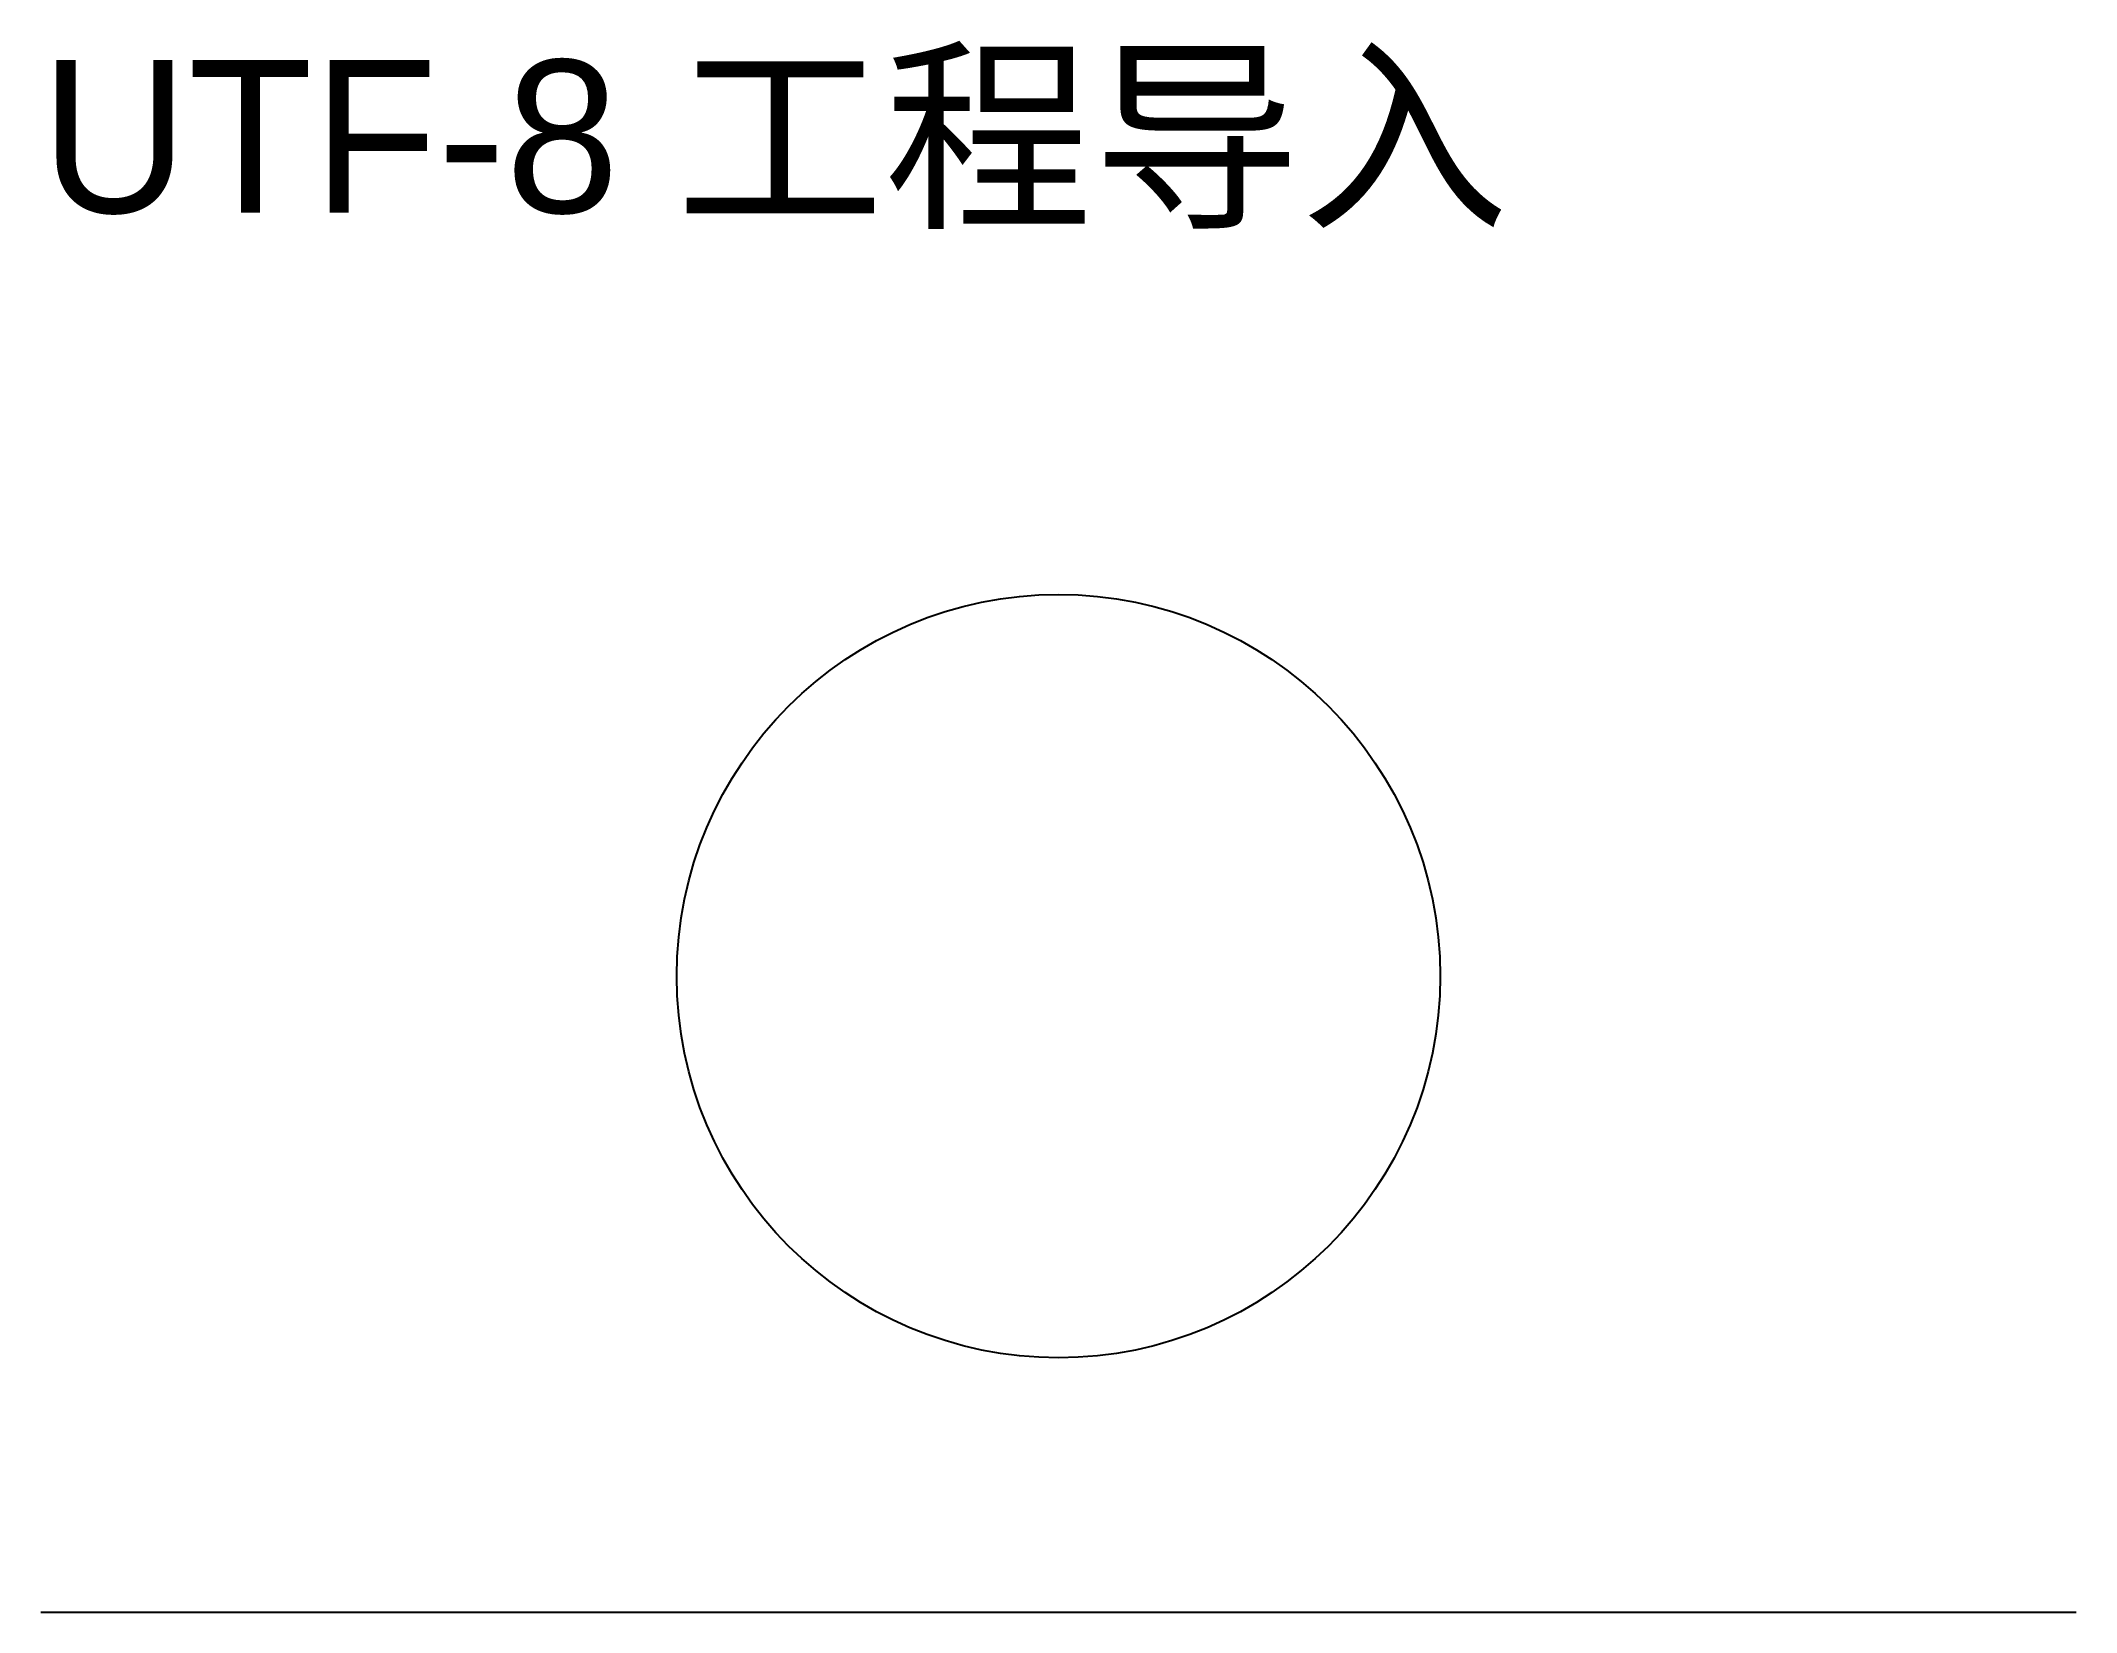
# Model space of a CAD drawing. Extents: x 0 to 80, y 0 to 61.8.
import ezdxf

# ---------------------------------------------------------------- set-up
doc = ezdxf.new("R2010")
doc.units = 0
doc.layers.get('0').update_dxf_attribs({"linetype": 'CONTINUOUS'})
doc.styles.get("Standard").update_dxf_attribs({"font": 'sans-serif'})

msp = doc.modelspace()

# ---------------------------------------------------------------- linework, layer by layer
msp.add_line((0, 0), (80, 0))
msp.add_circle((40, 25), 15)

# ---------------------------------------------------------------- texts
msp.add_text('UTF-8 工程导入', height=6).set_placement((0, 55))

doc.saveas('drawing.dxf')
